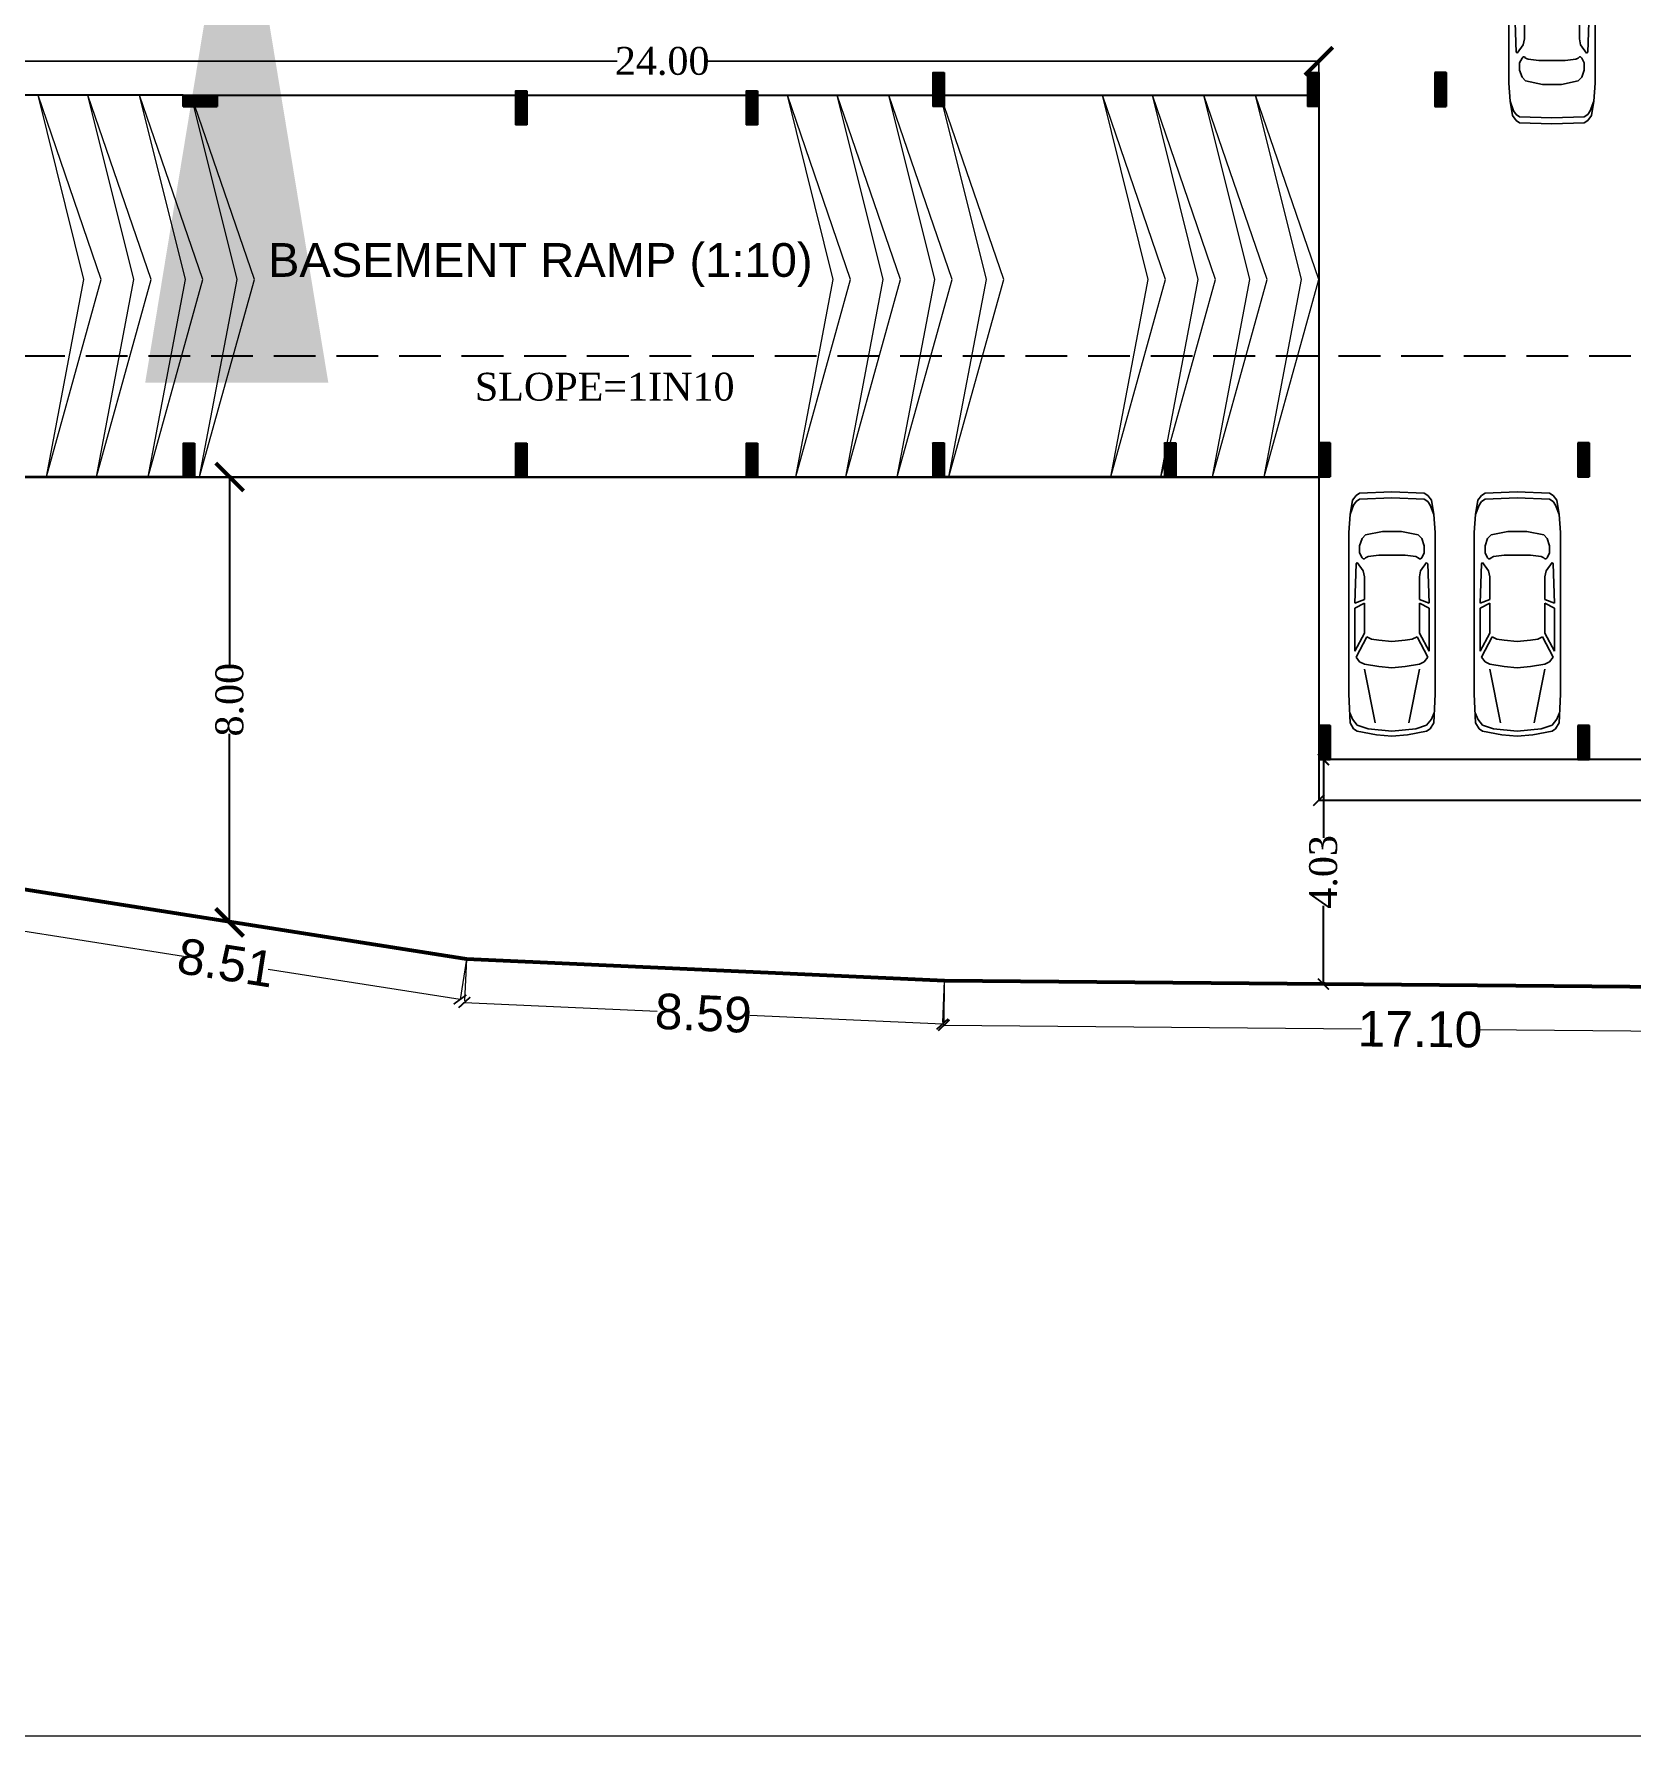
# Model space of a CAD drawing. Header units: metres. Extents: x 0 to 63445, y 32325 to 32915.
# Drawn here: x 62978.01 to 63006.71, y 32675.92 to 32706.47 of the extents above; entities that cross this region are included whole.
import ezdxf

# ---------------------------------------------------------------- set-up
doc = ezdxf.new("R2010")
doc.units = ezdxf.units.M
doc.header["$MEASUREMENT"] = 0
doc.header["$PDMODE"] = 34
doc.header["$PDSIZE"] = -10
for name, pattern in [('CONTINULUS', [0]), ('DASHED', [0.75, 0.5, -0.25]), ('DASHED2', [0.375, 0.25, -0.125]), ('HIDDEN', [9.525, 6.35, -3.175])]:
    doc.linetypes.add(name, pattern=pattern)
doc.layers.get('0').update_dxf_attribs({"lineweight": 25})
for name, color, linetype, lineweight in [('BLK_1_FLR_-1_BLT_UP_AREA_EXISTING', 14, 'DASHED', 9), ('BLK_1_FLR_0_VEHICLERAMP_1', 7, 'Continuous', 0), ('CAR', 252, 'Continuous', 25), ('colum', 1, 'Continuous', 30), ('COLUMN', 1, 'Continuous', 30), ('DIM', 56, 'Continuous', 20), ('ELEVATION', 142, 'Continuous', 9), ('HAT', 44, 'Continuous', 20), ('site', 15, 'Continuous', 50), ('wall', 7, 'Continuous', 30)]:
    doc.layers.add(name, color=color, linetype=linetype, lineweight=lineweight)
doc.layers.add('BLK_1_FLR_-1_COVERED_PARKING', color=7, linetype='Continuous', plot=False)
doc.layers.add('SPECIAL_PARKING', color=7, linetype='Continuous', plot=False)
doc.layers.add('text', color=65, linetype='Continuous')
doc.styles.add('small int', font='arial.ttf', dxfattribs={"height": 18})
doc.styles.get("Standard").update_dxf_attribs({"font": 'arial.ttf', "height": 0.4})
doc.styles.add('TNR', font='times.ttf', dxfattribs={"height": 0.5})
doc.dimstyles.new('ARCHANA', dxfattribs={"dimscale": 0, "dimtxt": 0.5, "dimasz": 0.5, "dimexe": 0, "dimexo": 0, "dimgap": 0, "dimtad": 0, "dimzin": 0, "dimdsep": 46, "dimtxsty": 'TNR', "dimblk": 'ARCHTICK', "dimcen": 0.09, "dimclrd": 36, "dimclre": 36, "dimclrt": 7, "dimadec": 0, "dimazin": 0, "dimtfac": 1, "dimtofl": 0, "dimtmove": 0, "dimatfit": 3, "dimldrblk": 'ARCHTICK', "dimfxl": 1, "dimfrac": 2, "dimtolj": 1, "dimtzin": 0, "dimlwd": -1, "dimlwe": -1, "dimarcsym": 0})
doc.dimstyles.new('STD', dxfattribs={"dimtxt": 10, "dimasz": 10, "dimexe": 0, "dimexo": 0, "dimgap": 0.09, "dimtad": 0, "dimdec": 0, "dimzin": 0, "dimdsep": 46, "dimlunit": 4, "dimtxsty": 'small int', "dimcen": 0.09, "dimclrd": 75, "dimclre": 75, "dimadec": 0, "dimazin": 0, "dimtfac": 1, "dimtdec": 0, "dimtofl": 0, "dimtmove": 0, "dimatfit": 3, "dimfxl": 1, "dimtolj": 1, "dimtzin": 0, "dimarcsym": 0})

# ---------------------------------------------------------------- blocks, each defined once
blk = doc.blocks.new('_ArchTick')
at = {"color": 0, "linetype": 'ByBlock', "const_width": 0.15}
blk.add_lwpolyline([(-0.5, -0.5), (0.5, 0.5)], dxfattribs=at)
blk = doc.blocks.new('*D116')
at = {"layer": 'Defpoints', "color": 0, "ltscale": 0.5, "transparency": 16777216}
for p in [(62981.564, 32698.52), (62981.524, 32690.523), (62981.57, 32690.523)]:
    blk.add_point(p, dxfattribs=at)
at = {"layer": 'wall', "color": 36, "ltscale": 0.5, "transparency": 16777216}
for p, q in [((62981.564, 32698.52), (62981.524, 32698.52)), ((62981.524, 32698.52), (62981.524, 32695.132)), ((62981.524, 32690.523), (62981.524, 32693.911)), ((62981.57, 32690.523), (62981.524, 32690.523))]:
    blk.add_line(p, q, dxfattribs=at)
at = {"layer": 'wall', "color": 36, "ltscale": 0.5, "transparency": 16777216, "xscale": 0.5, "yscale": 0.5, "zscale": 0.5}
for p, rotation in [((62981.524, 32698.52), 90), ((62981.524, 32690.523), 270)]:
    blk.add_blockref('_ArchTick', p, dxfattribs=dict(at, rotation=rotation))
at = {"layer": 'wall', "color": 7, "ltscale": 0.5, "transparency": 16777216, "insert": (62981.524, 32694.522), "char_height": 0.5, "attachment_point": 5, "rotation": 90, "style": 'TNR'}
blk.add_mtext('\\A1;8.00', dxfattribs=at)
blk = doc.blocks.new('A$C7D115503')
at = {"layer": 'COLUMN', "ltscale": 3}
h = blk.add_hatch(dxfattribs=at)
h.set_pattern_fill('ANSI31', color=256, style=0)
h.paths.add_polyline_path([(-14.4, -11.6), (-6.4, -11.6), (-6.4, 12.4), (-14.4, 12.4)])
at = {"layer": 'COLUMN', "ltscale": 0.05}
for p, q in [((-14.4, 12.4), (-6.4, 12.4)), ((-14.4, 12.4), (-14.4, -11.6)), ((-6.4, 12.4), (-6.4, -11.6)), ((-6.4, -11.6), (-14.4, -11.6))]:
    blk.add_line(p, q, dxfattribs=at)
blk = doc.blocks.new('*D126')
at = {"layer": 'Defpoints', "color": 0, "linetype": 'HIDDEN', "ltscale": 3, "transparency": 16777216}
for p in [(62977.365, 32691.183), (62985.776, 32689.863), (62985.662, 32689.139)]:
    blk.add_point(p, dxfattribs=at)
at = {"layer": 'DIM', "color": 36, "linetype": 'DASHED2', "ltscale": 3, "transparency": 16777216}
for p, q in [((62977.365, 32691.183), (62977.251, 32690.459)), ((62985.776, 32689.863), (62985.662, 32689.139))]:
    blk.add_line(p, q, dxfattribs=at)
at = {"layer": 'DIM', "ltscale": 3, "transparency": 16777216}
for p, q in [((62977.251, 32690.459), (62980.696, 32689.919)), ((62985.662, 32689.139), (62982.217, 32689.68))]:
    blk.add_line(p, q, dxfattribs=at)
at = {"layer": 'DIM', "linetype": 'HIDDEN', "ltscale": 3, "transparency": 16777216, "xscale": 0.2, "yscale": 0.2, "zscale": 0.2}
for p, rotation in [((62977.251, 32690.459), 171.0812906192648), ((62985.662, 32689.139), 351.0812906192648)]:
    blk.add_blockref('_ArchTick', p, dxfattribs=dict(at, rotation=rotation))
at = {"layer": 'DIM', "linetype": 'HIDDEN', "ltscale": 3, "transparency": 16777216, "insert": (62981.457, 32689.799), "char_height": 0.4, "attachment_point": 5, "rotation": 351.0813}
blk.add_mtext('\\A1;{\\H1.6x;8.51}', dxfattribs=at)
blk = doc.blocks.new('*D127')
at = {"layer": 'Defpoints', "color": 0, "linetype": 'HIDDEN', "ltscale": 3, "transparency": 16777216}
for p in [(62985.776, 32689.863), (62994.36, 32689.475), (62985.741, 32689.087)]:
    blk.add_point(p, dxfattribs=at)
at = {"layer": 'DIM', "color": 36, "linetype": 'DASHED2', "ltscale": 3, "transparency": 16777216}
for p, q in [((62985.776, 32689.863), (62985.741, 32689.087)), ((62994.36, 32689.475), (62994.325, 32688.698))]:
    blk.add_line(p, q, dxfattribs=at)
at = {"layer": 'DIM', "ltscale": 3, "transparency": 16777216}
for p, q in [((62985.741, 32689.087), (62989.201, 32688.93)), ((62994.325, 32688.698), (62990.864, 32688.854))]:
    blk.add_line(p, q, dxfattribs=at)
at = {"layer": 'DIM', "linetype": 'HIDDEN', "ltscale": 3, "transparency": 16777216, "xscale": 0.2, "yscale": 0.2, "zscale": 0.2}
for p, rotation in [((62985.741, 32689.087), 177.4066151006056), ((62994.325, 32688.698), 357.4066151006056)]:
    blk.add_blockref('_ArchTick', p, dxfattribs=dict(at, rotation=rotation))
at = {"layer": 'DIM', "linetype": 'HIDDEN', "ltscale": 3, "transparency": 16777216, "insert": (62990.033, 32688.892), "char_height": 0.4, "attachment_point": 5, "rotation": 357.4066}
blk.add_mtext('\\A1;{\\H1.6x;8.59}', dxfattribs=at)
blk = doc.blocks.new('*D128')
at = {"layer": 'Defpoints', "color": 0, "linetype": 'HIDDEN', "ltscale": 3, "transparency": 16777216}
for p in [(62994.36, 32689.475), (63011.458, 32689.325), (62994.353, 32688.678)]:
    blk.add_point(p, dxfattribs=at)
at = {"layer": 'DIM', "color": 36, "linetype": 'DASHED2', "ltscale": 3, "transparency": 16777216}
for p, q in [((62994.36, 32689.475), (62994.353, 32688.678)), ((63011.458, 32689.325), (63011.451, 32688.529))]:
    blk.add_line(p, q, dxfattribs=at)
at = {"layer": 'DIM', "ltscale": 3, "transparency": 16777216}
for p, q in [((62994.353, 32688.678), (63001.854, 32688.613)), ((63011.451, 32688.529), (63003.951, 32688.595))]:
    blk.add_line(p, q, dxfattribs=at)
at = {"layer": 'DIM', "linetype": 'HIDDEN', "ltscale": 3, "transparency": 16777216, "xscale": 0.2, "yscale": 0.2, "zscale": 0.2}
for p, rotation in [((62994.353, 32688.678), 179.4988796956956), ((63011.451, 32688.529), 359.4988796956956)]:
    blk.add_blockref('_ArchTick', p, dxfattribs=dict(at, rotation=rotation))
at = {"layer": 'DIM', "linetype": 'HIDDEN', "ltscale": 3, "transparency": 16777216, "insert": (63002.902, 32688.604), "char_height": 0.4, "attachment_point": 5, "rotation": 359.4989}
blk.add_mtext('\\A1;{\\H1.6x;17.10}', dxfattribs=at)
blk = doc.blocks.new('A$C1D283AF7')
at = {"layer": 'CAR', "linetype": 'ByBlock'}
for p, q in [((458, 4762, 0), (509, 5066, 0)), ((509, 5066, 0), (585, 5167, 0)), ((585, 5167, 0), (661, 5218, 0)), ((585, 5041, 0), (661, 5091, 0)), ((661, 5218, 0), (1345, 5243, 0)), ((661, 5091, 0), (1345, 5117, 0)), ((2029, 5218, 0), (1345, 5243, 0)), ((2029, 5091, 0), (1345, 5117, 0)), ((2105, 5167, 0), (2029, 5218, 0)), ((2105, 5041, 0), (2029, 5091, 0)), ((2181, 5066, 0), (2105, 5167, 0)), ((2232, 4762, 0), (2181, 5066, 0)), ((433, 4382, 0), (458, 4762, 0)), ((458, 4762, 0), (534, 4965, 0)), ((534, 4965, 0), (585, 5041, 0)), ((2156, 4965, 0), (2105, 5041, 0)), ((2232, 4762, 0), (2156, 4965, 0)), ((2257, 4382, 0), (2232, 4762, 0)), ((433, 961, 0), (433, 4382, 0)), ((711, 4255, 0), (787, 4331, 0)), ((787, 4331, 0), (1142, 4407, 0)), ((1142, 4407, 0), (1345, 4407, 0)), ((1548, 4407, 0), (1345, 4407, 0)), ((1902, 4331, 0), (1548, 4407, 0)), ((1978, 4255, 0), (1902, 4331, 0)), ((2257, 961, 0), (2257, 4382, 0)), ((661, 4103, 0), (711, 4255, 0)), ((661, 3951, 0), (661, 4103, 0)), ((2029, 4103, 0), (1978, 4255, 0)), ((2029, 3951, 0), (2029, 4103, 0)), ((585, 3723, 0), (559, 2887, 0)), ((610, 3748, 0), (585, 3723, 0)), ((737, 3571, 0), (610, 3748, 0)), ((711, 3850, 0), (661, 3951, 0)), ((737, 3824, 0), (711, 3850, 0)), ((762, 3824, 0), (737, 3824, 0)), ((787, 3850, 0), (762, 3824, 0)), ((838, 3875, 0), (787, 3850, 0)), ((1066, 3900, 0), (838, 3875, 0)), ((1345, 3900, 0), (1066, 3900, 0)), ((1345, 3900, 0), (1624, 3900, 0)), ((1624, 3900, 0), (1852, 3875, 0)), ((1852, 3875, 0), (1902, 3850, 0)), ((1902, 3850, 0), (1928, 3824, 0)), ((1928, 3824, 0), (1953, 3824, 0)), ((1953, 3824, 0), (1978, 3850, 0)), ((1953, 3571, 0), (2080, 3748, 0)), ((1978, 3850, 0), (2029, 3951, 0)), ((2080, 3748, 0), (2105, 3723, 0)), ((2105, 3723, 0), (2130, 2887, 0)), ((762, 3444, 0), (737, 3571, 0)), ((762, 2963, 0), (762, 3444, 0)), ((1928, 3444, 0), (1953, 3571, 0)), ((1928, 2963, 0), (1928, 3444, 0)), ((559, 2887, 0), (762, 2963, 0)), ((762, 2887, 0), (559, 2785, 0)), ((762, 2253, 0), (762, 2887, 0)), ((2130, 2887, 0), (1928, 2963, 0)), ((1928, 2887, 0), (2130, 2785, 0)), ((1928, 2253, 0), (1928, 2887, 0)), ((559, 2785, 0), (559, 1873, 0)), ((2130, 2785, 0), (2130, 1873, 0)), ((559, 1873, 0), (762, 2253, 0)), ((585, 1746, 0), (813, 2177, 0)), ((813, 2177, 0), (914, 2126, 0)), ((1877, 2177, 0), (1776, 2126, 0)), ((2105, 1746, 0), (1877, 2177, 0)), ((2130, 1873, 0), (1928, 2253, 0)), ((914, 2126, 0), (1066, 2101, 0)), ((1066, 2101, 0), (1345, 2076, 0)), ((1624, 2101, 0), (1345, 2076, 0)), ((1776, 2126, 0), (1624, 2101, 0)), ((661, 1645, 0), (585, 1746, 0)), ((762, 1594, 0), (661, 1645, 0)), ((1066, 1544, 0), (762, 1594, 0)), ((990, 353, 0), (762, 1493, 0)), ((1345, 1518, 0), (1066, 1544, 0)), ((1345, 1518, 0), (1624, 1544, 0)), ((1624, 1544, 0), (1928, 1594, 0)), ((1700, 353, 0), (1928, 1493, 0)), ((1928, 1594, 0), (2029, 1645, 0)), ((2029, 1645, 0), (2105, 1746, 0)), ((458, 353, 0), (433, 961, 0)), ((2232, 353, 0), (2257, 961, 0)), ((509, 429, 0), (458, 555, 0)), ((610, 302, 0), (509, 429, 0)), ((2080, 302, 0), (2181, 429, 0)), ((2181, 429, 0), (2232, 555, 0)), ((534, 226, 0), (458, 353, 0)), ((610, 175, 0), (534, 226, 0)), ((838, 226, 0), (610, 302, 0)), ((1015, 99, 0), (610, 175, 0)), ((1345, 175, 0), (838, 226, 0)), ((1345, 74, 0), (1015, 99, 0)), ((1345, 175, 0), (1852, 226, 0)), ((1345, 74, 0), (1674, 99, 0)), ((1674, 99, 0), (2080, 175, 0)), ((1852, 226, 0), (2080, 302, 0)), ((2080, 175, 0), (2156, 226, 0)), ((2156, 226, 0), (2232, 353, 0))]:
    blk.add_line(p, q, dxfattribs=at)
blk = doc.blocks.new('*D142')
at = {"layer": 'CAR', "color": 36, "ltscale": 0.5, "transparency": 16777216}
for p, q in [((62977.501, 32704.751), (62977.501, 32705.985)), ((62977.501, 32705.985), (62988.484, 32705.985)), ((63001.086, 32705.985), (62990.103, 32705.985)), ((63001.086, 32704.75), (63001.086, 32705.985))]:
    blk.add_line(p, q, dxfattribs=at)
at = {"layer": 'Defpoints', "color": 0, "ltscale": 0.5, "transparency": 16777216}
for p in [(63001.086, 32705.985), (62977.501, 32704.751), (63001.086, 32704.75)]:
    blk.add_point(p, dxfattribs=at)
at = {"layer": 'CAR', "color": 36, "ltscale": 0.5, "transparency": 16777216, "xscale": 0.5, "yscale": 0.5, "zscale": 0.5, "rotation": 180}
blk.add_blockref('_ArchTick', (62977.501, 32705.985), dxfattribs=at)
at = {"layer": 'CAR', "color": 36, "ltscale": 0.5, "transparency": 16777216, "xscale": 0.5, "yscale": 0.5, "zscale": 0.5}
blk.add_blockref('_ArchTick', (63001.086, 32705.985), dxfattribs=at)
at = {"layer": 'CAR', "color": 7, "ltscale": 0.5, "transparency": 16777216, "insert": (62989.293, 32705.985), "char_height": 0.5, "attachment_point": 5, "style": 'TNR'}
blk.add_mtext('\\A1;24.00', dxfattribs=at)
blk = doc.blocks.new('*D147')
at = {"layer": 'Defpoints', "color": 0, "ltscale": 0.5, "transparency": 16777216}
for p in [(63001.086, 32693.447), (63001.05, 32689.416), (63001.168, 32689.416)]:
    blk.add_point(p, dxfattribs=at)
at = {"layer": 'wall', "color": 36, "ltscale": 0.5, "transparency": 16777216}
for p, q in [((63001.086, 32693.447), (63001.168, 32693.447)), ((63001.168, 32693.447), (63001.168, 32692.041)), ((63001.168, 32689.416), (63001.168, 32690.822)), ((63001.05, 32689.416), (63001.168, 32689.416))]:
    blk.add_line(p, q, dxfattribs=at)
at = {"layer": 'wall', "color": 36, "ltscale": 0.5, "transparency": 16777216, "xscale": 0.2, "yscale": 0.2, "zscale": 0.2}
for p, rotation in [((63001.168, 32693.447), 90), ((63001.168, 32689.416), 270)]:
    blk.add_blockref('_ArchTick', p, dxfattribs=dict(at, rotation=rotation))
at = {"layer": 'wall', "color": 7, "ltscale": 0.5, "transparency": 16777216, "insert": (63001.168, 32691.431), "char_height": 0.5, "attachment_point": 5, "rotation": 90, "style": 'TNR'}
blk.add_mtext('\\A1;4.03', dxfattribs=at)
blk = doc.blocks.new('*D155')
at = {"layer": 'Defpoints', "color": 0, "ltscale": 0.5, "transparency": 16777216}
for p in [(63001.086, 32693.447), (63048.872, 32693.447), (63048.872, 32692.716)]:
    blk.add_point(p, dxfattribs=at)
at = {"layer": 'wall', "color": 36, "ltscale": 0.5, "transparency": 16777216}
for p, q in [((63001.086, 32693.447), (63001.086, 32692.716)), ((63048.872, 32693.447), (63048.872, 32692.716)), ((63001.086, 32692.716), (63024.17, 32692.716)), ((63048.872, 32692.716), (63025.788, 32692.716))]:
    blk.add_line(p, q, dxfattribs=at)
at = {"layer": 'wall', "color": 36, "ltscale": 0.5, "transparency": 16777216, "xscale": 0.2, "yscale": 0.2, "zscale": 0.2, "rotation": 180}
blk.add_blockref('_ArchTick', (63001.086, 32692.716), dxfattribs=at)
at = {"layer": 'wall', "color": 36, "ltscale": 0.5, "transparency": 16777216, "xscale": 0.2, "yscale": 0.2, "zscale": 0.2}
blk.add_blockref('_ArchTick', (63048.872, 32692.716), dxfattribs=at)
at = {"layer": 'wall', "color": 7, "ltscale": 0.5, "transparency": 16777216, "insert": (63024.979, 32692.716), "char_height": 0.5, "attachment_point": 5, "style": 'TNR'}
blk.add_mtext('\\A1;47.79', dxfattribs=at)

msp = doc.modelspace()

# ---------------------------------------------------------------- linework, layer by layer
at = {"layer": 'BLK_1_FLR_-1_BLT_UP_AREA_EXISTING', "color": 14, "linetype": 'CONTINULUS', "ltscale": 0.05}
msp.add_lwpolyline([(62963.109, 32725.9035), (62963.109, 32720.1267), (62959.602, 32720.1267), (62958.4002, 32712.2975), (62963.109, 32712.2975), (62963.109, 32707.4871), (62977.5007, 32707.4871), (62977.5007, 32698.5188), (63001.0856, 32698.5183), (63001.0856, 32693.4467), (63048.8719, 32693.4467), (63048.8719, 32710.1229), (63099.0078, 32715.8283), (63099.0123, 32725.6739), (62963.109, 32725.9035)], close=True, dxfattribs=at)
at = {"layer": 'BLK_1_FLR_-1_COVERED_PARKING', "ltscale": 0.5}
msp.add_lwpolyline([(62963.109, 32725.9046), (62963.109, 32720.1278), (62959.602, 32720.1278), (62958.4002, 32712.2986), (62963.109, 32712.2986), (62963.109, 32707.4882), (62977.5007, 32707.4882), (62977.5007, 32698.5199), (63001.0857, 32698.5194), (63001.0856, 32693.4478), (63048.8719, 32693.4478), (63048.8719, 32710.147), (63099.0078, 32715.8294), (63099.0078, 32725.675), (63098.6104, 32725.6752), (63090.7094, 32725.682), (63090.4449, 32725.6895), (63084.2161, 32725.7), (63059.0174, 32725.7426), (62971.542, 32725.9046), (62963.109, 32725.9046)], close=True, dxfattribs=at)
at = {"layer": 'BLK_1_FLR_0_VEHICLERAMP_1', "color": 2, "linetype": 'Continuous'}
msp.add_lwpolyline([(62977.5007, 32698.5137), (63001.0857, 32698.5134), (63001.0857, 32705.3675), (62977.5007, 32705.3678)], close=True, dxfattribs=at)
at = {"layer": 'colum', "linetype": 'DASHED2', "ltscale": 3}
msp.add_lwpolyline([(62975.5661, 32700.6956), (63051.298, 32700.6956)], dxfattribs=at)
at = {"layer": 'ELEVATION', "ltscale": 20}
msp.add_lwpolyline([(62933.9122, 32675.9187), (63155.3584, 32675.9187), (63155.3584, 32804.4763), (62933.9122, 32804.4763)], close=True, dxfattribs=at)
at = {"layer": 'HAT', "ltscale": 0.05}
for p, q in [((62978.9071, 32702.0626), (62978.0842, 32705.374)), ((62979.219, 32702.0626), (62978.0842, 32705.374)), ((62978.9071, 32702.0626), (62978.0842, 32705.374)), ((62979.219, 32702.0626), (62978.0842, 32705.374)), ((62979.8031, 32702.0626), (62978.9802, 32705.374)), ((62980.115, 32702.0626), (62978.9802, 32705.374)), ((62979.8031, 32702.0626), (62978.9802, 32705.374)), ((62980.115, 32702.0626), (62978.9802, 32705.374)), ((62980.7305, 32702.0626), (62979.9076, 32705.374)), ((62981.0424, 32702.0626), (62979.9076, 32705.374)), ((62980.7305, 32702.0626), (62979.9076, 32705.374)), ((62981.0424, 32702.0626), (62979.9076, 32705.374)), ((62981.6579, 32702.0626), (62980.835, 32705.374)), ((62981.9698, 32702.0626), (62980.835, 32705.374)), ((62981.6579, 32702.0626), (62980.835, 32705.374)), ((62981.9698, 32702.0626), (62980.835, 32705.374)), ((62992.3644, 32702.0626), (62991.5415, 32705.374)), ((62992.6762, 32702.0626), (62991.5415, 32705.374)), ((62992.3644, 32702.0626), (62991.5415, 32705.374)), ((62992.6762, 32702.0626), (62991.5415, 32705.374)), ((62993.2603, 32702.0626), (62992.4374, 32705.374)), ((62993.5722, 32702.0626), (62992.4374, 32705.374)), ((62993.2603, 32702.0626), (62992.4374, 32705.374)), ((62993.5722, 32702.0626), (62992.4374, 32705.374)), ((62994.1877, 32702.0626), (62993.3648, 32705.374)), ((62994.4996, 32702.0626), (62993.3648, 32705.374)), ((62994.1877, 32702.0626), (62993.3648, 32705.374)), ((62994.4996, 32702.0626), (62993.3648, 32705.374)), ((62995.1152, 32702.0626), (62994.2922, 32705.374)), ((62995.427, 32702.0626), (62994.2922, 32705.374)), ((62995.1152, 32702.0626), (62994.2922, 32705.374)), ((62995.427, 32702.0626), (62994.2922, 32705.374)), ((62998.023, 32702.0626), (62997.2001, 32705.374)), ((62998.3349, 32702.0626), (62997.2001, 32705.374)), ((62998.023, 32702.0626), (62997.2001, 32705.374)), ((62998.3349, 32702.0626), (62997.2001, 32705.374)), ((62998.919, 32702.0626), (62998.0961, 32705.374)), ((62999.2308, 32702.0626), (62998.0961, 32705.374)), ((62998.919, 32702.0626), (62998.0961, 32705.374)), ((62999.2308, 32702.0626), (62998.0961, 32705.374)), ((62999.8464, 32702.0626), (62999.0235, 32705.374)), ((63000.1582, 32702.0626), (62999.0235, 32705.374)), ((62999.8464, 32702.0626), (62999.0235, 32705.374)), ((63000.1582, 32702.0626), (62999.0235, 32705.374)), ((63000.7738, 32702.0626), (62999.9509, 32705.374)), ((63001.0857, 32702.0626), (62999.9509, 32705.374)), ((63000.7738, 32702.0626), (62999.9509, 32705.374)), ((63001.0857, 32702.0626), (62999.9509, 32705.374)), ((62978.2351, 32698.521), (62978.9071, 32702.0626)), ((62978.2351, 32698.521), (62979.219, 32702.0626)), ((62978.2351, 32698.521), (62978.9071, 32702.0626)), ((62978.2351, 32698.521), (62979.219, 32702.0626)), ((62979.1311, 32698.521), (62979.8031, 32702.0626)), ((62979.1311, 32698.521), (62980.115, 32702.0626)), ((62979.1311, 32698.521), (62979.8031, 32702.0626)), ((62979.1311, 32698.521), (62980.115, 32702.0626)), ((62980.0585, 32698.521), (62980.7305, 32702.0626)), ((62980.0585, 32698.521), (62981.0424, 32702.0626)), ((62980.0585, 32698.521), (62980.7305, 32702.0626)), ((62980.0585, 32698.521), (62981.0424, 32702.0626)), ((62980.9859, 32698.521), (62981.6579, 32702.0626)), ((62980.9859, 32698.521), (62981.9698, 32702.0626)), ((62980.9859, 32698.521), (62981.6579, 32702.0626)), ((62980.9859, 32698.521), (62981.9698, 32702.0626)), ((62991.6924, 32698.521), (62992.3644, 32702.0626)), ((62991.6924, 32698.521), (62992.6762, 32702.0626)), ((62991.6924, 32698.521), (62992.3644, 32702.0626)), ((62991.6924, 32698.521), (62992.6762, 32702.0626)), ((62992.5883, 32698.521), (62993.2603, 32702.0626)), ((62992.5883, 32698.521), (62993.5722, 32702.0626)), ((62992.5883, 32698.521), (62993.2603, 32702.0626)), ((62992.5883, 32698.521), (62993.5722, 32702.0626)), ((62993.5157, 32698.521), (62994.1877, 32702.0626)), ((62993.5157, 32698.521), (62994.4996, 32702.0626)), ((62993.5157, 32698.521), (62994.1877, 32702.0626)), ((62993.5157, 32698.521), (62994.4996, 32702.0626)), ((62994.4432, 32698.521), (62995.1152, 32702.0626)), ((62994.4432, 32698.521), (62995.427, 32702.0626)), ((62994.4432, 32698.521), (62995.1152, 32702.0626)), ((62994.4432, 32698.521), (62995.427, 32702.0626)), ((62997.351, 32698.521), (62998.023, 32702.0626)), ((62997.351, 32698.521), (62998.3349, 32702.0626)), ((62997.351, 32698.521), (62998.023, 32702.0626)), ((62997.351, 32698.521), (62998.3349, 32702.0626)), ((62998.247, 32698.521), (62998.919, 32702.0626)), ((62998.247, 32698.521), (62999.2308, 32702.0626)), ((62998.247, 32698.521), (62998.919, 32702.0626)), ((62998.247, 32698.521), (62999.2308, 32702.0626)), ((62999.1744, 32698.521), (62999.8464, 32702.0626)), ((62999.1744, 32698.521), (63000.1582, 32702.0626)), ((62999.1744, 32698.521), (62999.8464, 32702.0626)), ((62999.1744, 32698.521), (63000.1582, 32702.0626)), ((63000.1018, 32698.521), (63000.7738, 32702.0626)), ((63000.1018, 32698.521), (63001.0857, 32702.0626)), ((63000.1018, 32698.521), (63000.7738, 32702.0626)), ((63000.1018, 32698.521), (63001.0857, 32702.0626))]:
    msp.add_line(p, q, dxfattribs=at)
at = {"layer": 'site', "lineweight": 60}
msp.add_lwpolyline([(63068.7688, 32709.3829), (63051.9933, 32707.4816), (63053.1793, 32689.2969), (63027.6613, 32689.3251), (63011.4583, 32689.3251), (62994.3602, 32689.4747), (62985.776, 32689.8635), (62977.3649, 32691.1834), (62968.9537, 32692.5034), (62970.0846, 32697.1696), (62971.5028, 32701.7467), (62965.1735, 32703.7078), (62959.1315, 32705.5799), (62954.0502, 32706.629), (62954.9382, 32710.9304), (62955.7833, 32715.0234), (62956.8554, 32722.007), (62957.9274, 32728.9906), (62981.2569, 32728.7333), (63002.9459, 32728.7333), (63022.0278, 32728.6006), (63035.1352, 32728.6811), (63046.8012, 32728.7618), (63058.4683, 32728.8426)], dxfattribs=at)
at = {"layer": 'SPECIAL_PARKING', "color": 2, "ltscale": 0.5}
msp.add_lwpolyline([(62963.109, 32725.9046), (62963.109, 32720.1278), (62959.602, 32720.1278), (62958.4002, 32712.2986), (62963.109, 32712.2986), (62963.109, 32707.4882), (62977.5007, 32707.4882), (62977.5007, 32698.5199), (63001.0857, 32698.5194), (63001.0856, 32693.4478), (63048.8719, 32693.4478), (63048.8719, 32710.147), (63099.0078, 32715.8294), (63099.0078, 32725.675), (63098.6104, 32725.6752), (63090.7094, 32725.682), (63090.4449, 32725.6895), (63084.2161, 32725.7), (63059.0174, 32725.7426), (62971.542, 32725.9046), (62963.109, 32725.9046)], close=True, dxfattribs=at)
at = {"layer": 'wall', "ltscale": 0.5}
for p, q in [((62980.6923, 32705.374), (62977.5007, 32705.374)), ((62981.3019, 32705.374), (63000.8825, 32705.374)), ((63001.0857, 32705.1708), (63001.0856, 32698.521)), ((63001.0856, 32698.521), (63001.0856, 32693.4467)), ((63048.8719, 32693.4467), (63001.0856, 32693.4467))]:
    msp.add_line(p, q, dxfattribs=at)
at = {"layer": 'wall', "ltscale": 0.05}
for p, q in [((62980.6923, 32705.374), (62980.6923, 32705.1708)), ((62980.6923, 32705.1708), (62980.6923, 32705.374)), ((62980.8955, 32705.374), (62980.8955, 32705.2978)), ((62986.8647, 32705.1454), (62986.6615, 32705.1454)), ((62986.8647, 32705.0184), (62986.7885, 32705.0184)), ((62998.3171, 32699.1307), (62998.3171, 32698.521)), ((62998.3933, 32699.1307), (62998.3933, 32698.5972)), ((63001.2126, 32699.1307), (63001.2126, 32698.5972)), ((63001.2888, 32699.1307), (63001.2888, 32698.521)), ((63005.8611, 32699.1307), (63005.8611, 32698.5972)), ((63005.9373, 32699.1307), (63005.9373, 32698.521)), ((62980.6923, 32698.5199), (62986.8647, 32698.5199)), ((62986.8647, 32698.5199), (62990.8034, 32698.5199)), ((62998.3171, 32698.521), (62994.1551, 32698.521)), ((62998.5203, 32698.521), (63001.0856, 32698.521)), ((63001.2126, 32694.0574), (63001.2126, 32693.524)), ((63001.2888, 32694.0574), (63001.2888, 32693.4478)), ((63005.8611, 32694.0574), (63005.8611, 32693.524)), ((63005.9373, 32694.0574), (63005.9373, 32693.4478))]:
    msp.add_line(p, q, dxfattribs=at)
at = {"layer": 'wall'}
for p, q in [((62980.7971, 32698.5199), (62977.5007, 32698.5199)), ((62991.0066, 32698.5199), (62994.1551, 32698.5199))]:
    msp.add_line(p, q, dxfattribs=at)
msp.add_arc((62980.7177, 32698.6712), 0.0254, 180, 270, dxfattribs=at)

# ---------------------------------------------------------------- block references
at = {"layer": 'CAR', "extrusion": (-3.75e-14, 0.001087, 0.999999), "xscale": 0.0008481566692353, "yscale": 0.0008481566692353, "zscale": 0.8481566721217545, "rotation": 180}
msp.add_blockref('A$C1D283AF7', (63006.4133, 32709.2854, 35.5655), dxfattribs=at)
at = {"layer": 'CAR', "extrusion": (-3.75e-14, -0.001087, 0.999999), "xscale": -0.0008481566692353, "yscale": 0.0008481566687052, "zscale": 0.8481566721217545}
for p in [(63003.5399, 32693.7866, -35.5583), (63005.7914, 32693.7866, -35.5583)]:
    msp.add_blockref('A$C1D283AF7', p, dxfattribs=at)
at = {"layer": 'COLUMN', "ltscale": 0.05, "yscale": 0.025400733691282, "zscale": 0.025400733691282}
for p, xscale in [((62994.52, 32705.4651), 0.025400733691282), ((63001.2474, 32705.4651), 0.025400733691282), ((63003.007, 32705.4651), -0.025400733691282), ((62987.0263, 32705.1349), 0.025400733691282), ((62991.1682, 32705.1349), 0.025400733691282), ((62981.0571, 32698.8142), 0.025400733691282), ((62987.0263, 32698.8142), 0.025400733691282), ((62991.1682, 32698.8142), 0.025400733691282), ((62994.52, 32698.8153), 0.025400733691282), ((62998.6819, 32698.8153), 0.025400733691282), ((63000.924, 32698.8153), -0.025400733691282), ((63005.5725, 32698.8153), -0.025400733691282), ((63000.924, 32693.7421), -0.025400733691282), ((63005.5725, 32693.7421), -0.025400733691282)]:
    msp.add_blockref('A$C7D115503', p, dxfattribs=dict(at, xscale=xscale))
at = {"layer": 'COLUMN', "ltscale": 0.05, "xscale": 0.025400733691282, "yscale": 0.025400733691282, "zscale": 0.025400733691282, "rotation": 90}
msp.add_blockref('A$C7D115503', (62981.0076, 32705.5357), dxfattribs=at)

# ---------------------------------------------------------------- texts
at = {"layer": 'BLK_1_FLR_0_VEHICLERAMP_1', "color": 2, "linetype": 'Continuous', "insert": (62985.9284, 32700.3913), "char_height": 0.5, "attachment_point": 1, "style": 'TNR'}
msp.add_mtext_dynamic_manual_height_columns('SLOPE=1IN10', width=3.3155, gutter_width=2.5, heights=[0], dxfattribs=at)
at = {"layer": 'text'}
msp.add_text('BASEMENT RAMP (1:10)', height=0.605827, dxfattribs=at).set_placement((62982.213, 32702.113))

# ---------------------------------------------------------------- dimensions: what is measured, and where the dimension line sits
at = {"layer": 'CAR', "ltscale": 0.5}
dim = msp.add_linear_dim(base=(63001.0857, 32705.9846), p1=(62977.5007, 32704.7511), p2=(63001.0857, 32704.7505), text='24.00', dimstyle='ARCHANA', override={"dimscale": 1, "dimfxl": 6, "dimarcsym": 1}, dxfattribs=at)
dim.commit()
dim.dimension.update_dxf_attribs({"geometry": '*D142', "text_midpoint": (62989.2932, 32705.9846)})
at = {"layer": 'DIM', "linetype": 'HIDDEN', "ltscale": 3}
for p1, p2, distance, picture, middle in [((62977.3649, 32691.1834), (62985.776, 32689.8635), -0.7332, '*D126', (62981.4568, 32689.7992)), ((62994.3602, 32689.4747), (62985.776, 32689.8635), 0.7777, '*D127', (62990.0329, 32688.8921)), ((63011.4583, 32689.3251), (62994.3602, 32689.4747), 0.7962, '*D128', (63002.9023, 32688.6037))]:
    dim = msp.add_aligned_dim(p1=p1, p2=p2, distance=distance, text='{\\H1.6x;<>}', dimstyle='ARCHANA', override={"dimscale": 1, "dimtxt": 0.278, "dimasz": 0.2, "dimtxsty": 'Standard', "dimclrd": 256, "dimclrt": 256, "dimfxlon": 1, "dimarcsym": 1}, dxfattribs=at)
    dim.commit()
    dim.dimension.update_dxf_attribs({"geometry": picture, "text_midpoint": middle})
at = {"layer": 'wall', "ltscale": 0.5}
for base, p1, p2, angle, override, picture, middle in [((62981.5239, 32690.5234), (62981.5638, 32698.5199), (62981.5704, 32690.5234), 270, {"dimscale": 1, "dimarcsym": 1}, '*D116', (62981.5239, 32694.5217)), ((63001.1681, 32689.4161), (63001.0856, 32693.4467), (63001.0503, 32689.4161), 90, {"dimscale": 1, "dimtxt": 0.3, "dimasz": 0.2, "dimfxl": 6, "dimarcsym": 1}, '*D147', (63001.1681, 32691.4314))]:
    dim = msp.add_linear_dim(base=base, p1=p1, p2=p2, angle=angle, dimstyle='ARCHANA', override=override, dxfattribs=at)
    dim.commit()
    dim.dimension.update_dxf_attribs({"geometry": picture, "text_midpoint": middle})
dim = msp.add_linear_dim(base=(63048.8719, 32692.7156), p1=(63001.0856, 32693.4467), p2=(63048.8719, 32693.4467), dimstyle='ARCHANA', override={"dimscale": 1, "dimtxt": 0.3, "dimasz": 0.2, "dimfxl": 6, "dimarcsym": 1}, dxfattribs=at)
dim.commit()
dim.dimension.update_dxf_attribs({"geometry": '*D155', "text_midpoint": (63024.9787, 32692.7156)})

# ---------------------------------------------------------------- leaders
at = {"layer": 'wall'}
msp.add_leader([(62981.6521, 32710.2152), (62981.6521, 32709.0264), (62984.9151, 32709.0264)], dimstyle='STD', override={"dimgap": 0.09, "dimtad": 0, "dimfxl": 0.18, "dimfxlon": 1, "dimarcsym": 1}, dxfattribs=at)

doc.saveas('drawing.dxf')
